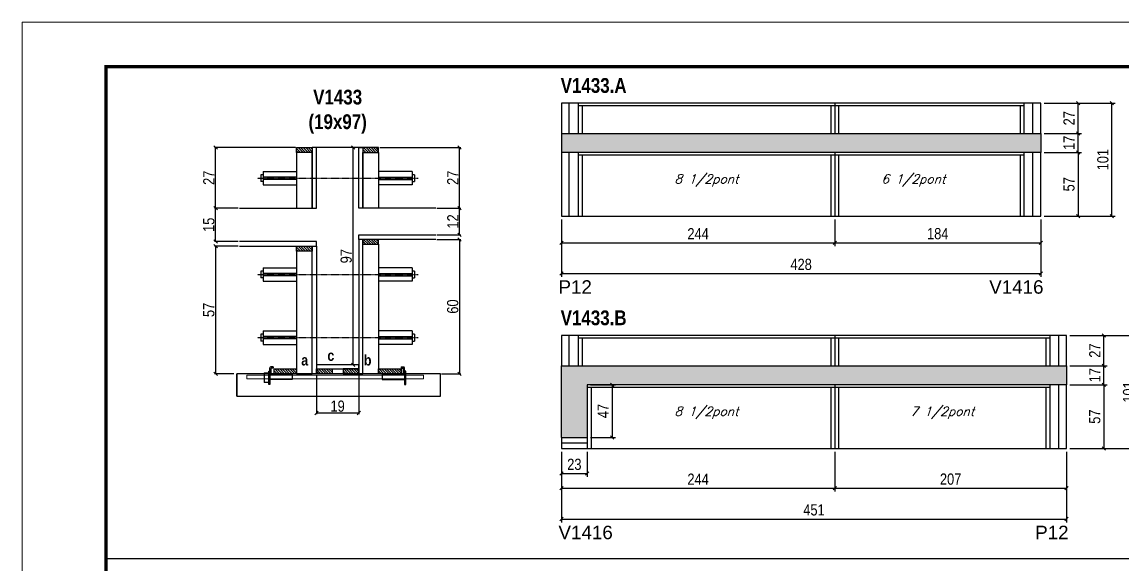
# Model space of a CAD drawing. Extents: x 3309 to 9563, y -2522 to 14608.
# Drawn here: x 6493 to 7476, y 7231 to 7716 of the extents above; entities that cross this region are included whole.
import ezdxf

# ---------------------------------------------------------------- set-up
doc = ezdxf.new("R2010")
doc.units = 0
doc.linetypes.add('DASHED', pattern=[0.75, 0.5, -0.25])
doc.linetypes.add('HIDDEN', pattern=[0.375, 0.25, -0.125])
for name, color, linetype in [('5', 5, 'Continuous'), ('barrote', 251, 'Continuous'), ('COTA', 241, 'Continuous'), ('detalhes', 4, 'Continuous'), ('NOMENCLATURA', 7, 'Continuous'), ('Painéis', 200, 'Continuous'), ('presilha', 1, 'Continuous'), ('SARR_2.2x10', 60, 'Continuous'), ('SARR_2.2x7', 40, 'Continuous'), ('SARR_3.5x7', 81, 'Continuous'), ('TENSOR', 3, 'Continuous'), ('texto', 7, 'Continuous')]:
    doc.layers.add(name, color=color, linetype=linetype)
for name, color, linetype, lineweight in [('CONCRETO', 251, 'Continuous', 25), ('Folhas', 255, 'Continuous', 9), ('SARRAFO DE PRESSAO', 251, 'DASHED', 9), ('SCO-___-LAJ', 2, 'Continuous', 0)]:
    doc.layers.add(name, color=color, linetype=linetype, lineweight=lineweight)
doc.styles.add('COTA TECNICA', font='techl___.ttf', dxfattribs={"height": 10})
doc.styles.add('COTA TECNICA 2X', font='techl___.ttf', dxfattribs={"height": 10})
doc.styles.add('Romans', font='romans.shx')
doc.styles.get("Standard").update_dxf_attribs({"font": 'arial.ttf'})
doc.styles.add('TECNICA', font='techb___.ttf', dxfattribs={"height": 10})
doc.dimstyles.new('PAINEL', dxfattribs={"dimtxt": 10, "dimasz": 3, "dimexe": 3, "dimexo": 3, "dimgap": 3, "dimtad": 1, "dimdec": 1, "dimzin": 12, "dimdsep": 46, "dimtxsty": 'COTA TECNICA', "dimblk1": 'OBLIQUE', "dimblk2": 'OBLIQUE', "dimsah": 1, "dimcen": 0.9, "dimclrd": 4, "dimclre": 4, "dimclrt": 240, "dimadec": 1, "dimazin": 3, "dimtfac": 1, "dimtdec": 1, "dimtmove": 0, "dimatfit": 3, "dimfxl": 1, "dimtolj": 1, "dimtzin": 12, "dimarcsym": 0})
doc.dimstyles.new('SECAO', dxfattribs={"dimscale": 0.333333, "dimtxt": 5, "dimasz": 9, "dimexe": 3, "dimexo": 3, "dimgap": 3, "dimtad": 1, "dimdec": 1, "dimlfac": 0.5, "dimzin": 12, "dimdsep": 46, "dimtxsty": 'COTA TECNICA 2X', "dimblk1": 'OBLIQUE', "dimblk2": 'OBLIQUE', "dimsah": 1, "dimcen": 0.9, "dimclrd": 4, "dimclre": 4, "dimclrt": 240, "dimadec": 1, "dimazin": 3, "dimtfac": 1, "dimtdec": 1, "dimtmove": 0, "dimatfit": 3, "dimfxl": 1, "dimtolj": 1, "dimtzin": 12, "dimarcsym": 0})
pattern_1 = [(135, (39991.244, -116109.9094), (-1.122532015, -1.122532015), [])]
pattern_2 = [(135, (39905.644, -115912.3094), (-1.122532015, -1.122532015), [])]

# ---------------------------------------------------------------- blocks, each defined once
blk = doc.blocks.new('9999999999')
at = {"layer": 'Folhas'}
blk.add_lwpolyline([(98138.98, 34190.21), (99623.98, 34190.21), (99623.98, 35240.21), (98138.98, 35240.21)], close=True, dxfattribs=at)
at = {"layer": 'Folhas', "color": 30, "const_width": 3}
blk.add_lwpolyline([(98213.98, 34230.21), (99583.98, 34230.21), (99583.98, 35200.21), (98213.98, 35200.21)], close=True, dxfattribs=at)
blk = doc.blocks.new('_Oblique')
at = {"color": 0, "linetype": 'ByBlock', "lineweight": -2}
blk.add_line((-0.5, -0.5), (0.5, 0.5), dxfattribs=at)
blk = doc.blocks.new('*D2389')
at = {"layer": 'COTA', "color": 4, "lineweight": -2, "transparency": 16777216}
for p, q in [((6755.71, 7401.26), (6755.71, 7366.17)), ((6793.71, 7401.26), (6793.71, 7366.17)), ((6793.71, 7367.17), (6755.71, 7367.17))]:
    blk.add_line(p, q, dxfattribs=at)
at = {"layer": 'Defpoints', "color": 0, "transparency": 16777216}
for p in [(6755.71, 7402.26), (6793.71, 7402.26), (6755.71, 7367.17)]:
    blk.add_point(p, dxfattribs=at)
at = {"layer": 'COTA', "color": 4, "lineweight": -2, "transparency": 16777216, "xscale": 3, "yscale": 3, "zscale": 3, "rotation": 180}
blk.add_blockref('_Oblique', (6755.71, 7367.17), dxfattribs=at)
at = {"layer": 'COTA', "color": 4, "lineweight": -2, "transparency": 16777216, "xscale": 3, "yscale": 3, "zscale": 3}
blk.add_blockref('_Oblique', (6793.71, 7367.17), dxfattribs=at)
at = {"layer": 'COTA', "color": 240, "transparency": 16777216, "insert": (6774.71, 7373.26), "char_height": 10, "attachment_point": 5, "style": 'COTA TECNICA 2X'}
blk.add_mtext('\\A1;19', dxfattribs=at)
blk = doc.blocks.new('PRESILHA METÁLICA 1')
at = {"layer": 'presilha'}
for p, q in [((6, 15.5), (7.5, 15.5)), ((6, -2.5), (6, 15.5)), ((7.5, 10.6), (7.5, 19.9)), ((7.5, 15.5), (7.5, -2.5)), ((12, 21), (8.6, 21)), ((9, 11.6), (9, 18.9)), ((12, 19.5), (9.6, 19.5)), ((12, 21), (12, 19.5)), ((0, 13), (6, 13)), ((0, 13), (0, 0)), ((6, 0), (0, 0)), ((6, 13), (6, 0)), ((37.5, 4.1), (7.5, 4.1)), ((37.5, 11), (9.6, 11)), ((37.5, 11), (37.5, 4.1)), ((7.5, -2.5), (6, -2.5))]:
    blk.add_line(p, q, dxfattribs=at)
for centre, radius, start, end in [((8.6, 19.9), 1.14, 90, 180), ((9.6, 18.9), 0.57, 90, 180), ((9.6, 11.6), 0.57, 180, 270)]:
    blk.add_arc(centre, radius, start, end, dxfattribs=at)
blk = doc.blocks.new('PRESILHA METÁLICA 2')
at = {"layer": 'presilha'}
for p, q in [((-5.2, 23.5), (-5.2, 22)), ((-5.2, 23.5), (-1.9, 23.5)), ((-5.2, 22), (-2.8, 22)), ((-2.2, 14.1), (-2.2, 21.4)), ((0.8, 18), (-0.8, 18)), ((-0.8, 18), (-0.8, 0)), ((-0.8, 14.6), (-0.8, 22.4)), ((0.8, 0), (0.8, 18)), ((-30.8, 13.5), (-30.8, 6.6)), ((-30.8, 13.5), (-2.8, 13.5)), ((-30.8, 6.6), (-0.8, 6.6)), ((-0.8, 0), (0.8, 0))]:
    blk.add_line(p, q, dxfattribs=at)
for centre, radius, start, end in [((-2.8, 21.4), 0.57, 0, 90), ((-1.9, 22.4), 1.14, 0, 90), ((-2.8, 14.1), 0.57, 270, 0)]:
    blk.add_arc(centre, radius, start, end, dxfattribs=at)
blk = doc.blocks.new('*D2390')
at = {"layer": 'COTA', "color": 4, "lineweight": -2, "transparency": 16777216}
for p, q in [((6863.4, 7522.26), (6884.62, 7522.26)), ((6883.62, 7522.26), (6883.62, 7402.26)), ((6867.52, 7402.26), (6884.62, 7402.26))]:
    blk.add_line(p, q, dxfattribs=at)
at = {"layer": 'Defpoints', "color": 0, "transparency": 16777216}
for p in [(6862.4, 7522.26), (6866.52, 7402.26), (6883.62, 7402.26)]:
    blk.add_point(p, dxfattribs=at)
at = {"layer": 'COTA', "color": 4, "lineweight": -2, "transparency": 16777216, "xscale": 3, "yscale": 3, "zscale": 3}
for p, rotation in [((6883.62, 7522.26), 90), ((6883.62, 7402.26), 270)]:
    blk.add_blockref('_Oblique', p, dxfattribs=dict(at, rotation=rotation))
at = {"layer": 'COTA', "color": 240, "transparency": 16777216, "insert": (6877.52, 7462.26), "char_height": 10, "attachment_point": 5, "rotation": 90, "style": 'COTA TECNICA 2X'}
blk.add_mtext('\\A1;60', dxfattribs=at)
blk = doc.blocks.new('*D2391')
at = {"layer": 'COTA', "color": 4, "lineweight": -2, "transparency": 16777216}
for p, q in [((6792.71, 7604.26), (6787.47, 7604.26)), ((6788.47, 7410.26), (6788.47, 7604.26)), ((6792.71, 7410.26), (6787.47, 7410.26))]:
    blk.add_line(p, q, dxfattribs=at)
at = {"layer": 'Defpoints', "color": 0, "transparency": 16777216}
for p in [(6788.47, 7604.26), (6793.71, 7604.26), (6793.71, 7410.26)]:
    blk.add_point(p, dxfattribs=at)
at = {"layer": 'COTA', "color": 4, "lineweight": -2, "transparency": 16777216, "xscale": 3, "yscale": 3, "zscale": 3}
for p, rotation in [((6788.47, 7604.26), 90), ((6788.47, 7410.26), 270)]:
    blk.add_blockref('_Oblique', p, dxfattribs=dict(at, rotation=rotation))
at = {"layer": 'COTA', "color": 240, "transparency": 16777216, "insert": (6782.37, 7507.26), "char_height": 10, "attachment_point": 5, "rotation": 90, "style": 'COTA TECNICA 2X'}
blk.add_mtext('\\A1;97', dxfattribs=at)
blk = doc.blocks.new('*D2392')
at = {"layer": 'COTA', "color": 4, "lineweight": -2, "transparency": 16777216}
for p, q in [((6863.4, 7550.26), (6884.62, 7550.26)), ((6883.62, 7526.26), (6883.62, 7550.26)), ((6863.4, 7526.26), (6884.62, 7526.26))]:
    blk.add_line(p, q, dxfattribs=at)
at = {"layer": 'Defpoints', "color": 0, "transparency": 16777216}
for p in [(6862.4, 7550.26), (6883.62, 7550.26), (6862.4, 7526.26)]:
    blk.add_point(p, dxfattribs=at)
at = {"layer": 'COTA', "color": 4, "lineweight": -2, "transparency": 16777216, "xscale": 3, "yscale": 3, "zscale": 3}
for p, rotation in [((6883.62, 7550.26), 90), ((6883.62, 7526.26), 270)]:
    blk.add_blockref('_Oblique', p, dxfattribs=dict(at, rotation=rotation))
at = {"layer": 'COTA', "color": 240, "transparency": 16777216, "insert": (6877.56, 7538.26), "char_height": 10, "attachment_point": 5, "rotation": 90, "style": 'COTA TECNICA 2X'}
blk.add_mtext('\\A1;12', dxfattribs=at)
blk = doc.blocks.new('*D2393')
at = {"layer": 'COTA', "color": 4, "lineweight": -2, "transparency": 16777216}
for p, q in [((6812.31, 7604.26), (6884.62, 7604.26)), ((6883.62, 7550.26), (6883.62, 7604.26)), ((6863.4, 7550.26), (6884.62, 7550.26))]:
    blk.add_line(p, q, dxfattribs=at)
at = {"layer": 'Defpoints', "color": 0, "transparency": 16777216}
for p in [(6811.31, 7604.26), (6883.62, 7604.26), (6862.4, 7550.26)]:
    blk.add_point(p, dxfattribs=at)
at = {"layer": 'COTA', "color": 4, "lineweight": -2, "transparency": 16777216, "xscale": 3, "yscale": 3, "zscale": 3}
for p, rotation in [((6883.62, 7604.26), 90), ((6883.62, 7550.26), 270)]:
    blk.add_blockref('_Oblique', p, dxfattribs=dict(at, rotation=rotation))
at = {"layer": 'COTA', "color": 240, "transparency": 16777216, "insert": (6877.55, 7577.26), "char_height": 10, "attachment_point": 5, "rotation": 90, "style": 'COTA TECNICA 2X'}
blk.add_mtext('\\A1;27', dxfattribs=at)
blk = doc.blocks.new('*D2394')
at = {"layer": 'COTA', "color": 4, "lineweight": -2, "transparency": 16777216}
for p, q in [((6686.01, 7516.26), (6664.79, 7516.26)), ((6665.79, 7516.26), (6665.79, 7402.26)), ((6681.89, 7402.26), (6664.79, 7402.26))]:
    blk.add_line(p, q, dxfattribs=at)
at = {"layer": 'Defpoints', "color": 0, "transparency": 16777216}
for p in [(6687.01, 7516.26), (6665.79, 7402.26), (6682.89, 7402.26)]:
    blk.add_point(p, dxfattribs=at)
at = {"layer": 'COTA', "color": 4, "lineweight": -2, "transparency": 16777216, "xscale": 3, "yscale": 3, "zscale": 3}
for p, rotation in [((6665.79, 7516.26), 90), ((6665.79, 7402.26), 270)]:
    blk.add_blockref('_Oblique', p, dxfattribs=dict(at, rotation=rotation))
at = {"layer": 'COTA', "color": 240, "transparency": 16777216, "insert": (6659.68, 7459.26), "char_height": 10, "attachment_point": 5, "rotation": 90, "style": 'COTA TECNICA 2X'}
blk.add_mtext('\\A1;57', dxfattribs=at)
blk = doc.blocks.new('*D2395')
at = {"layer": 'COTA', "color": 4, "lineweight": -2, "transparency": 16777216}
for p, q in [((6686.01, 7550.26), (6664.79, 7550.26)), ((6665.79, 7520.26), (6665.79, 7550.26)), ((6686.01, 7520.26), (6664.79, 7520.26))]:
    blk.add_line(p, q, dxfattribs=at)
at = {"layer": 'Defpoints', "color": 0, "transparency": 16777216}
for p in [(6665.79, 7550.26), (6687.01, 7550.26), (6687.01, 7520.26)]:
    blk.add_point(p, dxfattribs=at)
at = {"layer": 'COTA', "color": 4, "lineweight": -2, "transparency": 16777216, "xscale": 3, "yscale": 3, "zscale": 3}
for p, rotation in [((6665.79, 7550.26), 90), ((6665.79, 7520.26), 270)]:
    blk.add_blockref('_Oblique', p, dxfattribs=dict(at, rotation=rotation))
at = {"layer": 'COTA', "color": 240, "transparency": 16777216, "insert": (6659.68, 7535.26), "char_height": 10, "attachment_point": 5, "rotation": 90, "style": 'COTA TECNICA 2X'}
blk.add_mtext('\\A1;15', dxfattribs=at)
blk = doc.blocks.new('*D2396')
at = {"layer": 'COTA', "color": 4, "lineweight": -2, "transparency": 16777216}
for p, q in [((6737.11, 7604.26), (6664.79, 7604.26)), ((6665.79, 7550.26), (6665.79, 7604.26)), ((6686.01, 7550.26), (6664.79, 7550.26))]:
    blk.add_line(p, q, dxfattribs=at)
at = {"layer": 'Defpoints', "color": 0, "transparency": 16777216}
for p in [(6665.79, 7604.26), (6738.11, 7604.26), (6687.01, 7550.26)]:
    blk.add_point(p, dxfattribs=at)
at = {"layer": 'COTA', "color": 4, "lineweight": -2, "transparency": 16777216, "xscale": 3, "yscale": 3, "zscale": 3}
for p, rotation in [((6665.79, 7604.26), 90), ((6665.79, 7550.26), 270)]:
    blk.add_blockref('_Oblique', p, dxfattribs=dict(at, rotation=rotation))
at = {"layer": 'COTA', "color": 240, "transparency": 16777216, "insert": (6659.71, 7577.26), "char_height": 10, "attachment_point": 5, "rotation": 90, "style": 'COTA TECNICA 2X'}
blk.add_mtext('\\A1;27', dxfattribs=at)
blk = doc.blocks.new('*D2397')
at = {"layer": 'COTA', "color": 4, "lineweight": -2, "transparency": 16777216}
for p, q in [((6974.6, 7539.96), (6974.6, 7488.76)), ((7402.6, 7539.96), (7402.6, 7488.76)), ((6974.6, 7491.76), (7402.6, 7491.76))]:
    blk.add_line(p, q, dxfattribs=at)
at = {"layer": 'Defpoints', "color": 0, "transparency": 16777216}
for p in [(6974.6, 7542.96), (7402.6, 7542.96), (7402.6, 7491.76)]:
    blk.add_point(p, dxfattribs=at)
at = {"layer": 'COTA', "color": 4, "lineweight": -2, "transparency": 16777216, "xscale": 3, "yscale": 3, "zscale": 3, "rotation": 180}
blk.add_blockref('_Oblique', (6974.6, 7491.76), dxfattribs=at)
at = {"layer": 'COTA', "color": 4, "lineweight": -2, "transparency": 16777216, "xscale": 3, "yscale": 3, "zscale": 3}
blk.add_blockref('_Oblique', (7402.6, 7491.76), dxfattribs=at)
at = {"layer": 'COTA', "color": 240, "transparency": 16777216, "insert": (7188.6, 7499.86), "char_height": 10, "attachment_point": 5, "style": 'COTA TECNICA'}
blk.add_mtext('\\A1;428', dxfattribs=at)
blk = doc.blocks.new('*D2398')
at = {"layer": 'COTA', "color": 4, "lineweight": -2, "transparency": 16777216}
for p, q in [((6974.6, 7539.96), (6974.6, 7516.24)), ((7218.6, 7539.96), (7218.6, 7516.24)), ((6974.6, 7519.24), (7218.6, 7519.24))]:
    blk.add_line(p, q, dxfattribs=at)
at = {"layer": 'Defpoints', "color": 0, "transparency": 16777216}
for p in [(6974.6, 7542.96), (7218.6, 7542.96), (7218.6, 7519.24)]:
    blk.add_point(p, dxfattribs=at)
at = {"layer": 'COTA', "color": 4, "lineweight": -2, "transparency": 16777216, "xscale": 3, "yscale": 3, "zscale": 3, "rotation": 180}
blk.add_blockref('_Oblique', (6974.6, 7519.24), dxfattribs=at)
at = {"layer": 'COTA', "color": 4, "lineweight": -2, "transparency": 16777216, "xscale": 3, "yscale": 3, "zscale": 3}
blk.add_blockref('_Oblique', (7218.6, 7519.24), dxfattribs=at)
at = {"layer": 'COTA', "color": 240, "transparency": 16777216, "insert": (7096.6, 7527.31), "char_height": 10, "attachment_point": 5, "style": 'COTA TECNICA'}
blk.add_mtext('\\A1;244', dxfattribs=at)
blk = doc.blocks.new('*D2399')
at = {"layer": 'COTA', "color": 4, "lineweight": -2, "transparency": 16777216}
for p, q in [((7218.6, 7539.96), (7218.6, 7516.24)), ((7402.6, 7539.96), (7402.6, 7516.24)), ((7218.6, 7519.24), (7402.6, 7519.24))]:
    blk.add_line(p, q, dxfattribs=at)
at = {"layer": 'Defpoints', "color": 0, "transparency": 16777216}
for p in [(7218.6, 7542.96), (7402.6, 7542.96), (7402.6, 7519.24)]:
    blk.add_point(p, dxfattribs=at)
at = {"layer": 'COTA', "color": 4, "lineweight": -2, "transparency": 16777216, "xscale": 3, "yscale": 3, "zscale": 3, "rotation": 180}
blk.add_blockref('_Oblique', (7218.6, 7519.24), dxfattribs=at)
at = {"layer": 'COTA', "color": 4, "lineweight": -2, "transparency": 16777216, "xscale": 3, "yscale": 3, "zscale": 3}
blk.add_blockref('_Oblique', (7402.6, 7519.24), dxfattribs=at)
at = {"layer": 'COTA', "color": 240, "transparency": 16777216, "insert": (7310.6, 7527.33), "char_height": 10, "attachment_point": 5, "style": 'COTA TECNICA'}
blk.add_mtext('\\A1;184', dxfattribs=at)
blk = doc.blocks.new('*D2400')
at = {"layer": 'COTA', "color": 4, "lineweight": -2, "transparency": 16777216}
for p, q in [((7405.6, 7616.96), (7438.94, 7616.96)), ((7435.94, 7599.96), (7435.94, 7616.96)), ((7405.6, 7599.96), (7438.94, 7599.96))]:
    blk.add_line(p, q, dxfattribs=at)
at = {"layer": 'Defpoints', "color": 0, "transparency": 16777216}
for p in [(7402.6, 7616.96), (7435.94, 7616.96), (7402.6, 7599.96)]:
    blk.add_point(p, dxfattribs=at)
at = {"layer": 'COTA', "color": 4, "lineweight": -2, "transparency": 16777216, "xscale": 3, "yscale": 3, "zscale": 3}
for p, rotation in [((7435.94, 7616.96), 90), ((7435.94, 7599.96), 270)]:
    blk.add_blockref('_Oblique', p, dxfattribs=dict(at, rotation=rotation))
at = {"layer": 'COTA', "color": 240, "transparency": 16777216, "insert": (7427.86, 7608.46), "char_height": 10, "attachment_point": 5, "rotation": 90, "style": 'COTA TECNICA'}
blk.add_mtext('\\A1;17', dxfattribs=at)
blk = doc.blocks.new('*D2401')
at = {"layer": 'COTA', "color": 4, "lineweight": -2, "transparency": 16777216}
for p, q in [((7405.6, 7599.96), (7438.94, 7599.96)), ((7435.94, 7599.96), (7435.94, 7542.96)), ((7405.6, 7542.96), (7438.94, 7542.96))]:
    blk.add_line(p, q, dxfattribs=at)
at = {"layer": 'Defpoints', "color": 0, "transparency": 16777216}
for p in [(7402.6, 7599.96), (7402.6, 7542.96), (7435.94, 7542.96)]:
    blk.add_point(p, dxfattribs=at)
at = {"layer": 'COTA', "color": 4, "lineweight": -2, "transparency": 16777216, "xscale": 3, "yscale": 3, "zscale": 3}
for p, rotation in [((7435.94, 7599.96), 90), ((7435.94, 7542.96), 270)]:
    blk.add_blockref('_Oblique', p, dxfattribs=dict(at, rotation=rotation))
at = {"layer": 'COTA', "color": 240, "transparency": 16777216, "insert": (7427.83, 7571.46), "char_height": 10, "attachment_point": 5, "rotation": 90, "style": 'COTA TECNICA'}
blk.add_mtext('\\A1;57', dxfattribs=at)
blk = doc.blocks.new('*D2402')
at = {"layer": 'COTA', "color": 4, "lineweight": -2, "transparency": 16777216}
for p, q in [((7405.6, 7643.96), (7469.17, 7643.96)), ((7466.17, 7542.96), (7466.17, 7643.96)), ((7405.6, 7542.96), (7469.17, 7542.96))]:
    blk.add_line(p, q, dxfattribs=at)
at = {"layer": 'Defpoints', "color": 0, "transparency": 16777216}
for p in [(7402.6, 7643.96), (7466.17, 7643.96), (7402.6, 7542.96)]:
    blk.add_point(p, dxfattribs=at)
at = {"layer": 'COTA', "color": 4, "lineweight": -2, "transparency": 16777216, "xscale": 3, "yscale": 3, "zscale": 3}
for p, rotation in [((7466.17, 7643.96), 90), ((7466.17, 7542.96), 270)]:
    blk.add_blockref('_Oblique', p, dxfattribs=dict(at, rotation=rotation))
at = {"layer": 'COTA', "color": 240, "transparency": 16777216, "insert": (7458.07, 7593.46), "char_height": 10, "attachment_point": 5, "rotation": 90, "style": 'COTA TECNICA'}
blk.add_mtext('\\A1;101', dxfattribs=at)
blk = doc.blocks.new('*D2403')
at = {"layer": 'COTA', "color": 4, "lineweight": -2, "transparency": 16777216}
for p, q in [((7405.6, 7643.96), (7438.94, 7643.96)), ((7435.94, 7616.96), (7435.94, 7643.96)), ((7405.6, 7616.96), (7438.94, 7616.96))]:
    blk.add_line(p, q, dxfattribs=at)
at = {"layer": 'Defpoints', "color": 0, "transparency": 16777216}
for p in [(7402.6, 7643.96), (7435.94, 7643.96), (7402.6, 7616.96)]:
    blk.add_point(p, dxfattribs=at)
at = {"layer": 'COTA', "color": 4, "lineweight": -2, "transparency": 16777216, "xscale": 3, "yscale": 3, "zscale": 3}
for p, rotation in [((7435.94, 7643.96), 90), ((7435.94, 7616.96), 270)]:
    blk.add_blockref('_Oblique', p, dxfattribs=dict(at, rotation=rotation))
at = {"layer": 'COTA', "color": 240, "transparency": 16777216, "insert": (7427.86, 7630.46), "char_height": 10, "attachment_point": 5, "rotation": 90, "style": 'COTA TECNICA'}
blk.add_mtext('\\A1;27', dxfattribs=at)
blk = doc.blocks.new('*D2404')
at = {"layer": 'COTA', "color": 4, "lineweight": -2, "transparency": 16777216}
for p, q in [((6974.6, 7332.42), (6974.6, 7269.49)), ((7425.6, 7332.42), (7425.6, 7269.49)), ((6974.6, 7272.49), (7425.6, 7272.49))]:
    blk.add_line(p, q, dxfattribs=at)
at = {"layer": 'Defpoints', "color": 0, "transparency": 16777216}
for p in [(6974.6, 7335.42), (7425.6, 7335.42), (7425.6, 7272.49)]:
    blk.add_point(p, dxfattribs=at)
at = {"layer": 'COTA', "color": 4, "lineweight": -2, "transparency": 16777216, "xscale": 3, "yscale": 3, "zscale": 3, "rotation": 180}
blk.add_blockref('_Oblique', (6974.6, 7272.49), dxfattribs=at)
at = {"layer": 'COTA', "color": 4, "lineweight": -2, "transparency": 16777216, "xscale": 3, "yscale": 3, "zscale": 3}
blk.add_blockref('_Oblique', (7425.6, 7272.49), dxfattribs=at)
at = {"layer": 'COTA', "color": 240, "transparency": 16777216, "insert": (7200.1, 7280.6), "char_height": 10, "attachment_point": 5, "style": 'COTA TECNICA'}
blk.add_mtext('\\A1;451', dxfattribs=at)
blk = doc.blocks.new('*D2405')
at = {"layer": 'COTA', "color": 4, "lineweight": -2, "transparency": 16777216}
for p, q in [((6974.6, 7332.42), (6974.6, 7296.97)), ((7218.6, 7332.42), (7218.6, 7296.97)), ((6974.6, 7299.97), (7218.6, 7299.97))]:
    blk.add_line(p, q, dxfattribs=at)
at = {"layer": 'Defpoints', "color": 0, "transparency": 16777216}
for p in [(6974.6, 7335.42), (7218.6, 7335.42), (7218.6, 7299.97)]:
    blk.add_point(p, dxfattribs=at)
at = {"layer": 'COTA', "color": 4, "lineweight": -2, "transparency": 16777216, "xscale": 3, "yscale": 3, "zscale": 3, "rotation": 180}
blk.add_blockref('_Oblique', (6974.6, 7299.97), dxfattribs=at)
at = {"layer": 'COTA', "color": 4, "lineweight": -2, "transparency": 16777216, "xscale": 3, "yscale": 3, "zscale": 3}
blk.add_blockref('_Oblique', (7218.6, 7299.97), dxfattribs=at)
at = {"layer": 'COTA', "color": 240, "transparency": 16777216, "insert": (7096.6, 7308.04), "char_height": 10, "attachment_point": 5, "style": 'COTA TECNICA'}
blk.add_mtext('\\A1;244', dxfattribs=at)
blk = doc.blocks.new('*D2406')
at = {"layer": 'COTA', "color": 4, "lineweight": -2, "transparency": 16777216}
for p, q in [((7218.6, 7332.42), (7218.6, 7296.97)), ((7425.6, 7332.42), (7425.6, 7296.97)), ((7218.6, 7299.97), (7425.6, 7299.97))]:
    blk.add_line(p, q, dxfattribs=at)
at = {"layer": 'Defpoints', "color": 0, "transparency": 16777216}
for p in [(7218.6, 7335.42), (7425.6, 7335.42), (7425.6, 7299.97)]:
    blk.add_point(p, dxfattribs=at)
at = {"layer": 'COTA', "color": 4, "lineweight": -2, "transparency": 16777216, "xscale": 3, "yscale": 3, "zscale": 3, "rotation": 180}
blk.add_blockref('_Oblique', (7218.6, 7299.97), dxfattribs=at)
at = {"layer": 'COTA', "color": 4, "lineweight": -2, "transparency": 16777216, "xscale": 3, "yscale": 3, "zscale": 3}
blk.add_blockref('_Oblique', (7425.6, 7299.97), dxfattribs=at)
at = {"layer": 'COTA', "color": 240, "transparency": 16777216, "insert": (7322.1, 7308.07), "char_height": 10, "attachment_point": 5, "style": 'COTA TECNICA'}
blk.add_mtext('\\A1;207', dxfattribs=at)
blk = doc.blocks.new('*D2407')
at = {"layer": 'COTA', "color": 4, "lineweight": -2, "transparency": 16777216}
for p, q in [((7000.6, 7392.42), (7022.89, 7392.42)), ((7019.89, 7392.42), (7019.89, 7345.42)), ((7000.6, 7345.42), (7022.89, 7345.42))]:
    blk.add_line(p, q, dxfattribs=at)
at = {"layer": 'Defpoints', "color": 0, "transparency": 16777216}
for p in [(6997.6, 7392.42), (6997.6, 7345.42), (7019.89, 7345.42)]:
    blk.add_point(p, dxfattribs=at)
at = {"layer": 'COTA', "color": 4, "lineweight": -2, "transparency": 16777216, "xscale": 3, "yscale": 3, "zscale": 3}
for p, rotation in [((7019.89, 7392.42), 90), ((7019.89, 7345.42), 270)]:
    blk.add_blockref('_Oblique', p, dxfattribs=dict(at, rotation=rotation))
at = {"layer": 'COTA', "color": 240, "transparency": 16777216, "insert": (7011.82, 7368.92), "char_height": 10, "attachment_point": 5, "rotation": 90, "style": 'COTA TECNICA'}
blk.add_mtext('\\A1;47', dxfattribs=at)
blk = doc.blocks.new('*D2408')
at = {"layer": 'COTA', "color": 4, "lineweight": -2, "transparency": 16777216}
for p, q in [((7428.6, 7409.42), (7461.94, 7409.42)), ((7458.94, 7392.42), (7458.94, 7409.42)), ((7428.6, 7392.42), (7461.94, 7392.42))]:
    blk.add_line(p, q, dxfattribs=at)
at = {"layer": 'Defpoints', "color": 0, "transparency": 16777216}
for p in [(7425.6, 7409.42), (7458.94, 7409.42), (7425.6, 7392.42)]:
    blk.add_point(p, dxfattribs=at)
at = {"layer": 'COTA', "color": 4, "lineweight": -2, "transparency": 16777216, "xscale": 3, "yscale": 3, "zscale": 3}
for p, rotation in [((7458.94, 7409.42), 90), ((7458.94, 7392.42), 270)]:
    blk.add_blockref('_Oblique', p, dxfattribs=dict(at, rotation=rotation))
at = {"layer": 'COTA', "color": 240, "transparency": 16777216, "insert": (7450.86, 7400.92), "char_height": 10, "attachment_point": 5, "rotation": 90, "style": 'COTA TECNICA'}
blk.add_mtext('\\A1;17', dxfattribs=at)
blk = doc.blocks.new('*D2409')
at = {"layer": 'COTA', "color": 4, "lineweight": -2, "transparency": 16777216}
for p, q in [((7428.6, 7392.42), (7461.94, 7392.42)), ((7458.94, 7392.42), (7458.94, 7335.42)), ((7428.6, 7335.42), (7461.94, 7335.42))]:
    blk.add_line(p, q, dxfattribs=at)
at = {"layer": 'Defpoints', "color": 0, "transparency": 16777216}
for p in [(7425.6, 7392.42), (7425.6, 7335.42), (7458.94, 7335.42)]:
    blk.add_point(p, dxfattribs=at)
at = {"layer": 'COTA', "color": 4, "lineweight": -2, "transparency": 16777216, "xscale": 3, "yscale": 3, "zscale": 3}
for p, rotation in [((7458.94, 7392.42), 90), ((7458.94, 7335.42), 270)]:
    blk.add_blockref('_Oblique', p, dxfattribs=dict(at, rotation=rotation))
at = {"layer": 'COTA', "color": 240, "transparency": 16777216, "insert": (7450.83, 7363.92), "char_height": 10, "attachment_point": 5, "rotation": 90, "style": 'COTA TECNICA'}
blk.add_mtext('\\A1;57', dxfattribs=at)
blk = doc.blocks.new('*D2410')
at = {"layer": 'COTA', "color": 4, "lineweight": -2, "transparency": 16777216}
for p, q in [((7428.6, 7436.42), (7492.17, 7436.42)), ((7489.17, 7335.42), (7489.17, 7436.42)), ((7428.6, 7335.42), (7492.17, 7335.42))]:
    blk.add_line(p, q, dxfattribs=at)
at = {"layer": 'Defpoints', "color": 0, "transparency": 16777216}
for p in [(7425.6, 7436.42), (7489.17, 7436.42), (7425.6, 7335.42)]:
    blk.add_point(p, dxfattribs=at)
at = {"layer": 'COTA', "color": 4, "lineweight": -2, "transparency": 16777216, "xscale": 3, "yscale": 3, "zscale": 3}
for p, rotation in [((7489.17, 7436.42), 90), ((7489.17, 7335.42), 270)]:
    blk.add_blockref('_Oblique', p, dxfattribs=dict(at, rotation=rotation))
at = {"layer": 'COTA', "color": 240, "transparency": 16777216, "insert": (7481.07, 7385.92), "char_height": 10, "attachment_point": 5, "rotation": 90, "style": 'COTA TECNICA'}
blk.add_mtext('\\A1;101', dxfattribs=at)
blk = doc.blocks.new('*D2411')
at = {"layer": 'COTA', "color": 4, "lineweight": -2, "transparency": 16777216}
for p, q in [((7428.6, 7436.42), (7461.94, 7436.42)), ((7458.94, 7409.42), (7458.94, 7436.42)), ((7428.6, 7409.42), (7461.94, 7409.42))]:
    blk.add_line(p, q, dxfattribs=at)
at = {"layer": 'Defpoints', "color": 0, "transparency": 16777216}
for p in [(7425.6, 7436.42), (7458.94, 7436.42), (7425.6, 7409.42)]:
    blk.add_point(p, dxfattribs=at)
at = {"layer": 'COTA', "color": 4, "lineweight": -2, "transparency": 16777216, "xscale": 3, "yscale": 3, "zscale": 3}
for p, rotation in [((7458.94, 7436.42), 90), ((7458.94, 7409.42), 270)]:
    blk.add_blockref('_Oblique', p, dxfattribs=dict(at, rotation=rotation))
at = {"layer": 'COTA', "color": 240, "transparency": 16777216, "insert": (7450.86, 7422.92), "char_height": 10, "attachment_point": 5, "rotation": 90, "style": 'COTA TECNICA'}
blk.add_mtext('\\A1;27', dxfattribs=at)
blk = doc.blocks.new('*D2412')
at = {"layer": 'COTA', "color": 4, "lineweight": -2, "transparency": 16777216}
for p, q in [((6974.6, 7332.42), (6974.6, 7310.05)), ((6997.6, 7332.42), (6997.6, 7310.05)), ((6974.6, 7313.05), (6997.6, 7313.05))]:
    blk.add_line(p, q, dxfattribs=at)
at = {"layer": 'Defpoints', "color": 0, "transparency": 16777216}
for p in [(6974.6, 7335.42), (6997.6, 7335.42), (6997.6, 7313.05)]:
    blk.add_point(p, dxfattribs=at)
at = {"layer": 'COTA', "color": 4, "lineweight": -2, "transparency": 16777216, "xscale": 3, "yscale": 3, "zscale": 3, "rotation": 180}
blk.add_blockref('_Oblique', (6974.6, 7313.05), dxfattribs=at)
at = {"layer": 'COTA', "color": 4, "lineweight": -2, "transparency": 16777216, "xscale": 3, "yscale": 3, "zscale": 3}
blk.add_blockref('_Oblique', (6997.6, 7313.05), dxfattribs=at)
at = {"layer": 'COTA', "color": 240, "transparency": 16777216, "insert": (6986.1, 7321.27), "char_height": 10, "attachment_point": 5, "style": 'COTA TECNICA'}
blk.add_mtext('\\A1;23', dxfattribs=at)

msp = doc.modelspace()

# ---------------------------------------------------------------- hatches: boundary and pattern name
at = {"layer": 'COTA'}
h = msp.add_hatch(dxfattribs=at)
h.set_pattern_fill('AR-CONC', color=256, scale=0.03)
h.set_pattern_definition([(50, (-18.7976, -4598.5076), (5.46554, -0.4781726), [0.5715, -6.2865]), (355, (-18.7976, -4598.5076), (-1.0573026, 5.7317054), [0.4572, -5.0292175]), (100.451445, (-18.342, -4598.5474), (4.4082374, 5.2535326), [0.4857003, -5.3427073]), (46.1842, (-18.7976, -4596.9836), (8.1323712, -1.2612698), [0.85725, -9.42975]), (96.63556, (-18.12, -4597.089), (7.122124, 7.4227837), [0.7285507, -8.0140682]), (351.18415, (-18.7976, -4596.9836), (7.122124, 7.4227837), [0.685799, -7.543792]), (21, (-18.0356, -4597.3646), (4.5484317, -3.067956), [0.5715, -6.2865]), (326, (-18.0356, -4597.3646), (1.8540609, 5.525639), [0.4572, -5.0292]), (71.451445, (-17.6565, -4597.62), (6.4024926, 2.457683), [0.4857003, -5.3426981]), (37.5, (-18.7976, -4598.5076), (0.0926581, 2.53665117), [0, -4.96824, 0, -5.1054, 0, -5.04825]), (7.5, (-18.7976, -4598.5076), (2.0045899, 3.00541724), [0, -2.91084, 0, -4.85394, 0, -1.92405]), (327.5, (-20.4968, -4598.5076), (4.06771786, -0.17186232), [0, -1.905, 0, -5.9436, 0, -7.8867]), (317.5, (-21.2588, -4598.5076), (4.4438754, 0.7627947), [0, -2.4765, 0, -3.94716, 0, -5.6007])])
h.paths.add_polyline_path([(6974.6, 7616.96), (6974.6, 7599.96), (7402.6, 7599.96), (7402.6, 7616.96)])
h = msp.add_hatch(dxfattribs=at)
h.set_pattern_fill('AR-CONC', color=256, scale=0.03)
h.set_pattern_definition([(50, (-44.2445, 36.9494), (5.46554, -0.4781726), [0.5715, -6.2865]), (355, (-44.2445, 36.9494), (-1.0573026, 5.7317054), [0.4572, -5.0292175]), (100.451445, (-43.789, 36.9096), (4.4082374, 5.2535326), [0.4857003, -5.3427073]), (46.1842, (-44.2445, 38.4734), (8.1323712, -1.26127), [0.85725, -9.42975]), (96.63556, (-43.567, 38.368), (7.122124, 7.422784), [0.728551, -8.014068]), (351.18415, (-44.2445, 38.4734), (7.122124, 7.422784), [0.685799, -7.543792]), (21, (-43.4825, 38.0924), (4.5484317, -3.067956), [0.5715, -6.2865]), (326, (-43.4825, 38.0924), (1.854061, 5.525639), [0.4572, -5.0292]), (71.451445, (-43.1034, 37.837), (6.4024926, 2.457683), [0.4857003, -5.342698]), (37.5, (-44.2445, 36.9494), (0.0926581, 2.53665117), [0, -4.96824, 0, -5.1054, 0, -5.04825]), (7.5, (-44.2445, 36.9494), (2.0045899, 3.00541724), [0, -2.91084, 0, -4.85394, 0, -1.92405]), (327.5, (-45.9437, 36.9494), (4.06771786, -0.1718623), [0, -1.905, 0, -5.9436, 0, -7.8867]), (317.5, (-46.7057, 36.9494), (4.4438754, 0.7627947), [0, -2.4765, 0, -3.94716, 0, -5.6007])])
h.paths.add_polyline_path([(7425.6, 7392.42), (7425.6, 7409.42), (6974.6, 7409.42), (6974.6, 7345.42), (6997.6, 7345.42), (6997.6, 7392.42)])
at = {"layer": 'SARR_2.2x10'}
h = msp.add_hatch(dxfattribs=at)
h.set_pattern_fill('ANSI31', color=256, scale=0.5, angle=90)
h.set_pattern_definition([(135, (39911.644, -116109.9094), (-1.122532015, -1.122532015), [])])
h.paths.add_polyline_path([(6718.11, 7406.66), (6718.11, 7402.26), (6738.11, 7402.26), (6738.11, 7406.66)])
h = msp.add_hatch(dxfattribs=at)
h.set_pattern_fill('ANSI31', color=256, scale=0.5, angle=90)
h.set_pattern_definition([(135, (40004.844, -116109.9094), (-1.122532015, -1.122532015), [])])
h.paths.add_polyline_path([(6811.31, 7406.66), (6811.31, 7402.26), (6831.31, 7402.26), (6831.31, 7406.66)])
at = {"layer": 'SARR_2.2x7'}
h = msp.add_hatch(dxfattribs=at)
h.set_pattern_fill('ANSI31', color=256, scale=0.5, angle=90)
h.set_pattern_definition(pattern_2)
h.paths.add_polyline_path([(6752.11, 7604.26), (6752.11, 7599.86), (6738.11, 7599.86), (6738.11, 7604.26)])
h = msp.add_hatch(dxfattribs=at)
h.set_pattern_fill('ANSI31', color=256, scale=0.5, angle=90)
h.set_pattern_definition(pattern_2)
h.paths.add_polyline_path([(6797.31, 7604.26), (6797.31, 7599.86), (6811.31, 7599.86), (6811.31, 7604.26)])
h = msp.add_hatch(dxfattribs=at)
h.set_pattern_fill('ANSI31', color=256, scale=0.5, angle=90)
h.set_pattern_definition([(135, (39905.644, -115994.3094), (-1.122532015, -1.122532015), [])])
h.paths.add_polyline_path([(6797.31, 7522.26), (6797.31, 7517.86), (6811.31, 7517.86), (6811.31, 7522.26)])
h = msp.add_hatch(dxfattribs=at)
h.set_pattern_fill('ANSI31', color=256, scale=0.5, angle=90)
h.set_pattern_definition([(135, (39905.644, -116000.3094), (-1.122532015, -1.122532015), [])])
h.paths.add_polyline_path([(6752.11, 7516.26), (6752.11, 7511.86), (6738.11, 7511.86), (6738.11, 7516.26)])
h = msp.add_hatch(dxfattribs=at)
h.set_pattern_fill('ANSI31', color=256, scale=0.5, angle=90)
h.set_pattern_definition(pattern_1)
h.paths.add_polyline_path([(6769.71, 7402.26), (6769.71, 7406.66), (6755.71, 7406.66), (6755.71, 7402.26)])
h = msp.add_hatch(dxfattribs=at)
h.set_pattern_fill('ANSI31', color=256, scale=0.5, angle=90)
h.set_pattern_definition(pattern_1)
h.paths.add_polyline_path([(6779.71, 7406.66), (6779.71, 7402.26), (6793.71, 7402.26), (6793.71, 7406.66)])

# ---------------------------------------------------------------- linework, layer by layer
at = {"ltscale": 3}
for p, q in [((6708.11, 7582.86), (6708.11, 7570.86)), ((6708.11, 7582.86), (6738.11, 7582.86)), ((6841.31, 7582.86), (6811.31, 7582.86)), ((6841.31, 7582.86), (6841.31, 7570.86)), ((6706.11, 7579.86), (6706.11, 7573.86)), ((6708.11, 7579.86), (6706.11, 7579.86)), ((6708.11, 7573.86), (6706.11, 7573.86)), ((6738.11, 7577.86), (6708.11, 7577.86)), ((6738.11, 7575.86), (6708.11, 7575.86)), ((6708.11, 7570.86), (6738.11, 7570.86)), ((6811.31, 7577.86), (6841.31, 7577.86)), ((6811.31, 7575.86), (6841.31, 7575.86)), ((6841.31, 7570.86), (6811.31, 7570.86)), ((6843.31, 7579.86), (6841.31, 7579.86)), ((6841.31, 7573.86), (6843.31, 7573.86)), ((6843.31, 7579.86), (6843.31, 7573.86)), ((6706.11, 7493.81), (6706.11, 7487.81)), ((6708.11, 7493.81), (6706.11, 7493.81)), ((6708.11, 7496.81), (6708.11, 7484.81)), ((6708.11, 7496.81), (6738.11, 7496.81)), ((6738.11, 7491.81), (6708.11, 7491.81)), ((6841.31, 7496.81), (6811.31, 7496.81)), ((6811.31, 7491.81), (6841.31, 7491.81)), ((6841.31, 7496.81), (6841.31, 7484.81)), ((6843.31, 7493.81), (6841.31, 7493.81)), ((6843.31, 7493.81), (6843.31, 7487.81)), ((6708.11, 7487.81), (6706.11, 7487.81)), ((6738.11, 7489.81), (6708.11, 7489.81)), ((6708.11, 7484.81), (6738.11, 7484.81)), ((6811.31, 7489.81), (6841.31, 7489.81)), ((6841.31, 7484.81), (6811.31, 7484.81)), ((6841.31, 7487.81), (6843.31, 7487.81)), ((6706.11, 7437.48), (6706.11, 7431.48)), ((6708.11, 7437.48), (6706.11, 7437.48)), ((6708.11, 7440.48), (6708.11, 7428.48)), ((6708.11, 7440.48), (6738.11, 7440.48)), ((6738.11, 7435.48), (6708.11, 7435.48)), ((6738.11, 7433.48), (6708.11, 7433.48)), ((6841.31, 7440.48), (6811.31, 7440.48)), ((6811.31, 7435.48), (6841.31, 7435.48)), ((6811.31, 7433.48), (6841.31, 7433.48)), ((6841.31, 7440.48), (6841.31, 7428.48)), ((6843.31, 7437.48), (6841.31, 7437.48)), ((6843.31, 7437.48), (6843.31, 7431.48)), ((6708.11, 7431.48), (6706.11, 7431.48)), ((6708.11, 7428.48), (6738.11, 7428.48)), ((6841.31, 7428.48), (6811.31, 7428.48)), ((6841.31, 7431.48), (6843.31, 7431.48))]:
    msp.add_line(p, q, dxfattribs=at)
at = {"layer": 'barrote'}
msp.add_lwpolyline([(6684.65, 7382.26), (6866.57, 7382.26), (6866.57, 7402.26), (6684.65, 7402.26)], close=True, dxfattribs=at)
at = {"layer": 'CONCRETO', "linetype": 'Continuous'}
for p, q in [((6797.31, 7604.26), (6755.71, 7604.26)), ((6687.01, 7550.26), (6755.71, 7550.26)), ((6862.4, 7550.26), (6793.71, 7550.26))]:
    msp.add_line(p, q, dxfattribs=at)
at = {"layer": 'COTA'}
for p, q in [((6974.6, 7616.96), (6974.6, 7599.96)), ((6974.6, 7616.96), (7402.6, 7616.96)), ((7402.6, 7616.96), (7402.6, 7599.96)), ((6974.6, 7345.42), (6974.6, 7409.42)), ((7425.6, 7409.42), (7425.6, 7392.42)), ((6974.6, 7345.42), (6997.6, 7345.42)), ((6567.87, 7237.27), (7937.87, 7237.27))]:
    msp.add_line(p, q, dxfattribs=at)
at = {"layer": 'detalhes', "color": 250}
msp.add_line((6684.65, 7382.26), (6684.65, 7402.26), dxfattribs=at)
at = {"layer": 'Painéis', "linetype": 'ByBlock'}
for p, q in [((7402.6, 7643.96), (6974.6, 7643.96)), ((6974.6, 7643.96), (6974.6, 7616.96)), ((7218.6, 7643.96), (7218.6, 7616.96)), ((7402.6, 7616.96), (7402.6, 7643.96)), ((6974.6, 7616.96), (7402.6, 7616.96)), ((7402.6, 7599.96), (6974.6, 7599.96)), ((6974.6, 7599.96), (6974.6, 7542.96)), ((7218.6, 7599.96), (7218.6, 7542.96)), ((7402.6, 7542.96), (7402.6, 7599.96)), ((6974.6, 7542.96), (7402.6, 7542.96)), ((7425.6, 7436.42), (6974.6, 7436.42)), ((6974.6, 7436.42), (6974.6, 7409.42)), ((7218.6, 7436.42), (7218.6, 7409.42)), ((7425.6, 7409.42), (7425.6, 7436.42)), ((6974.6, 7409.42), (7425.6, 7409.42)), ((7425.6, 7392.42), (6997.6, 7392.42)), ((6997.6, 7392.42), (6997.6, 7345.42)), ((7218.6, 7392.42), (7218.6, 7335.42)), ((7425.6, 7335.42), (7425.6, 7392.42)), ((6974.6, 7345.42), (6974.6, 7335.42)), ((6974.6, 7345.42), (6997.6, 7345.42)), ((6974.6, 7335.42), (7425.6, 7335.42))]:
    msp.add_line(p, q, dxfattribs=at)
at = {"layer": 'Painéis', "linetype": 'Continuous'}
for points in [[(6752.11, 7550.26), (6755.71, 7550.26), (6755.71, 7604.26), (6752.11, 7604.26)], [(6797.31, 7550.26), (6793.71, 7550.26), (6793.71, 7604.26), (6797.31, 7604.26)], [(6797.31, 7402.26), (6797.31, 7522.26), (6793.71, 7522.26), (6793.71, 7402.26)], [(6752.11, 7402.26), (6752.11, 7516.26), (6755.71, 7516.26), (6755.71, 7402.26)], [(6793.71, 7410.26), (6755.71, 7410.26), (6755.71, 7406.66), (6793.71, 7406.66)]]:
    msp.add_lwpolyline(points, close=True, dxfattribs=at)
at = {"layer": 'Painéis', "linetype": 'Continuous', "elevation": 0}
for points in [[(6862.4, 7522.26), (6793.71, 7522.26), (6793.71, 7526.26), (6862.4, 7526.26)], [(6687.01, 7516.26), (6755.71, 7516.26), (6755.71, 7520.26), (6687.01, 7520.26)]]:
    msp.add_lwpolyline(points, dxfattribs=at)
at = {"layer": 'SARR_2.2x10'}
for points in [[(6718.11, 7406.66), (6738.11, 7406.66), (6738.11, 7402.26), (6718.11, 7402.26)], [(6811.31, 7406.66), (6831.31, 7406.66), (6831.31, 7402.26), (6811.31, 7402.26)]]:
    msp.add_lwpolyline(points, close=True, dxfattribs=at)
at = {"layer": 'SARR_2.2x7', "linetype": 'Continuous'}
for p, q in [((6981.6, 7616.96), (6981.6, 7643.96)), ((6989.6, 7641.76), (7218.6, 7641.76)), ((7218.6, 7641.76), (7387.6, 7641.76)), ((7395.6, 7616.96), (7395.6, 7643.96)), ((6981.6, 7542.96), (6981.6, 7599.96)), ((7395.6, 7542.96), (7395.6, 7599.96)), ((6989.6, 7597.76), (7218.6, 7597.76)), ((7218.6, 7597.76), (7387.6, 7597.76)), ((6981.6, 7409.42), (6981.6, 7436.42)), ((6989.6, 7434.22), (7218.6, 7434.22)), ((7218.6, 7434.22), (7410.6, 7434.22)), ((7418.6, 7409.42), (7418.6, 7436.42)), ((6997.6, 7390.22), (7218.6, 7390.22)), ((7218.6, 7390.22), (7410.6, 7390.22)), ((7418.6, 7335.42), (7418.6, 7392.42))]:
    msp.add_line(p, q, dxfattribs=at)
at = {"layer": 'SARR_2.2x7'}
msp.add_line((6974.6, 7340.42), (6997.6, 7340.42), dxfattribs=at)
at = {"layer": 'SARR_2.2x7', "elevation": 0}
for points in [[(6738.11, 7604.26), (6752.11, 7604.26), (6752.11, 7599.86), (6738.11, 7599.86)], [(6811.31, 7604.26), (6797.31, 7604.26), (6797.31, 7599.86), (6811.31, 7599.86)], [(6811.31, 7522.26), (6797.31, 7522.26), (6797.31, 7517.86), (6811.31, 7517.86)], [(6738.11, 7516.26), (6752.11, 7516.26), (6752.11, 7511.86), (6738.11, 7511.86)]]:
    msp.add_lwpolyline(points, close=True, dxfattribs=at)
at = {"layer": 'SARR_2.2x7'}
for points in [[(6755.71, 7406.66), (6769.71, 7406.66), (6769.71, 7402.26), (6755.71, 7402.26)], [(6793.71, 7406.66), (6779.71, 7406.66), (6779.71, 7402.26), (6793.71, 7402.26)]]:
    msp.add_lwpolyline(points, close=True, dxfattribs=at)
at = {"layer": 'SARR_3.5x7'}
for p, q in [((6989.6, 7643.96), (6989.6, 7616.96)), ((6993.1, 7641.76), (6993.1, 7616.96)), ((7215.1, 7641.76), (7215.1, 7616.96)), ((7222.1, 7641.76), (7222.1, 7616.96)), ((7384.1, 7641.76), (7384.1, 7616.96)), ((7387.6, 7643.96), (7387.6, 7616.96)), ((6989.6, 7599.96), (6989.6, 7542.96)), ((7387.6, 7599.96), (7387.6, 7542.96)), ((6993.1, 7597.76), (6993.1, 7542.96)), ((7215.1, 7597.76), (7215.1, 7542.96)), ((7222.1, 7597.76), (7222.1, 7542.96)), ((7384.1, 7597.76), (7384.1, 7542.96)), ((6989.6, 7436.42), (6989.6, 7409.42)), ((6993.1, 7434.22), (6993.1, 7409.42)), ((7215.1, 7434.22), (7215.1, 7409.42)), ((7222.1, 7434.22), (7222.1, 7409.42)), ((7407.1, 7434.22), (7407.1, 7409.42)), ((7410.6, 7436.42), (7410.6, 7409.42)), ((6997.6, 7392.42), (6997.6, 7335.42)), ((7001.1, 7390.22), (7001.1, 7335.42)), ((7215.1, 7390.22), (7215.1, 7335.42)), ((7222.1, 7390.22), (7222.1, 7335.42)), ((7407.1, 7390.22), (7407.1, 7335.42)), ((7410.6, 7392.42), (7410.6, 7335.42))]:
    msp.add_line(p, q, dxfattribs=at)
for points in [[(6752.11, 7599.86), (6738.11, 7599.86), (6738.11, 7550.26), (6752.11, 7550.26)], [(6797.31, 7599.86), (6811.31, 7599.86), (6811.31, 7550.26), (6797.31, 7550.26)], [(6752.11, 7511.86), (6738.11, 7511.86), (6738.11, 7402.26), (6752.11, 7402.26)], [(6797.31, 7517.86), (6811.31, 7517.86), (6811.31, 7402.26), (6797.31, 7402.26)]]:
    msp.add_lwpolyline(points, close=True, dxfattribs=at)
at = {"layer": 'SCO-___-LAJ', "color": 1}
msp.add_lwpolyline([(6693.65, 7400.93), (6851.49, 7400.93), (6851.49, 7397.73), (6693.65, 7397.73)], close=True, dxfattribs=at)
at = {"layer": 'TENSOR', "linetype": 'HIDDEN', "ltscale": 0.5}
for p, q in [((6703.11, 7576.86), (6846.61, 7576.86)), ((6703.11, 7490.81), (6846.61, 7490.81)), ((6703.11, 7434.48), (6846.61, 7434.48))]:
    msp.add_line(p, q, dxfattribs=at)

# ---------------------------------------------------------------- block references
at = {"layer": 'presilha', "xscale": 0.6666666666666666, "yscale": 0.6666666666666666, "zscale": 0.6666666666666666}
for name, p in [('PRESILHA METÁLICA 1', (6709.24, 7394.29)), ('PRESILHA METÁLICA 2', (6834.98, 7392.63))]:
    msp.add_blockref(name, p, dxfattribs=at)
at = {"layer": 'SARRAFO DE PRESSAO', "color": 6, "linetype": 'ByBlock'}
msp.add_blockref('9999999999', (-91646.11, -27523.8), dxfattribs=at)

# ---------------------------------------------------------------- texts
at = {"layer": '5', "linetype": 'Continuous'}
for s, p in [('P12', (6971.93, 7473.75)), ('V1416', (7356.57, 7473.75)), ('V1416', (6971.93, 7254.48)), ('P12', (7397.63, 7254.48))]:
    msp.add_text(s, height=12, rotation=0.00004, dxfattribs=at).set_placement(p)
at = {"layer": 'detalhes', "style": 'TECNICA'}
for s, p in [('a', (6742.23, 7409.62)), ('c', (6765.58, 7413.73)), ('b', (6798.2, 7409.61))]:
    msp.add_text(s, height=9.6, dxfattribs=at).set_placement(p)
at = {"layer": 'NOMENCLATURA', "style": 'TECNICA'}
for s, p in [('V1433.A', (6973.89, 7653.14)), ('V1433.B', (6973.89, 7445.6))]:
    msp.add_text(s, height=13.2, dxfattribs=at).set_placement(p)
at = {"layer": 'NOMENCLATURA', "insert": (6774.74, 7655.96), "char_height": 13.2, "attachment_point": 2, "style": 'TECNICA'}
msp.add_mtext_dynamic_manual_height_columns('V1433\\P(19x97)', width=300.2766, gutter_width=1, heights=[0], dxfattribs=at)
at = {"layer": 'texto', "color": 2, "char_height": 8, "attachment_point": 5, "style": 'Romans'}
for s, insert in [('{\\Q19;\\C256;8 1/2pont}', (7104.1, 7574.96)), ('{\\Q19;\\C256;6 1/2pont}', (7288.85, 7574.96)), ('{\\Q19;\\C256;8 1/2pont}', (7104.1, 7367.42)), ('{\\Q19;\\C256;7 1/2pont}', (7314.6, 7367.42))]:
    msp.add_mtext(s, dxfattribs=dict(at, insert=insert))

# ---------------------------------------------------------------- dimensions: what is measured, and where the dimension line sits
at = {"layer": 'COTA'}
for base, p1, p2, angle, dimstyle, picture, middle in [((7466.17, 7643.96), (7402.6, 7542.96), (7402.6, 7643.96), 90, 'PAINEL', '*D2402', (7458.07, 7593.46)), ((7435.94, 7643.96), (7402.6, 7616.96), (7402.6, 7643.96), 90, 'PAINEL', '*D2403', (7427.86, 7630.46)), ((7435.94, 7616.96), (7402.6, 7599.96), (7402.6, 7616.96), 90, 'PAINEL', '*D2400', (7427.86, 7608.46)), ((6665.79, 7604.26), (6687.01, 7550.26), (6738.11, 7604.26), 90, 'SECAO', '*D2396', (6659.71, 7577.26)), ((6883.62, 7604.26), (6862.4, 7550.26), (6811.31, 7604.26), 90, 'SECAO', '*D2393', (6877.55, 7577.26)), ((7435.94, 7542.96), (7402.6, 7599.96), (7402.6, 7542.96), 90, 'PAINEL', '*D2401', (7427.83, 7571.46)), ((6665.79, 7550.26), (6687.01, 7520.26), (6687.01, 7550.26), 90, 'SECAO', '*D2395', (6659.68, 7535.26)), ((6883.62, 7550.26), (6862.4, 7526.26), (6862.4, 7550.26), 90, 'SECAO', '*D2392', (6877.56, 7538.26)), ((7402.6, 7491.76), (6974.6, 7542.96), (7402.6, 7542.96), 180, 'PAINEL', '*D2397', (7188.6, 7499.86)), ((6883.62, 7402.26, 0), (6862.4, 7522.26), (6866.52, 7402.26, 0), 90, 'SECAO', '*D2390', (6877.52, 7462.26, 0)), ((6665.79, 7402.26, 0), (6687.01, 7516.26), (6682.89, 7402.26, 0), 90, 'SECAO', '*D2394', (6659.68, 7459.26, 0)), ((7489.17, 7436.42), (7425.6, 7335.42), (7425.6, 7436.42), 90, 'PAINEL', '*D2410', (7481.07, 7385.92)), ((7458.94, 7436.42), (7425.6, 7409.42), (7425.6, 7436.42), 90, 'PAINEL', '*D2411', (7450.86, 7422.92)), ((7458.94, 7409.42), (7425.6, 7392.42), (7425.6, 7409.42), 90, 'PAINEL', '*D2408', (7450.86, 7400.92)), ((7019.89, 7345.42), (6997.6, 7392.42), (6997.6, 7345.42), 90, 'PAINEL', '*D2407', (7011.82, 7368.92)), ((7458.94, 7335.42), (7425.6, 7392.42), (7425.6, 7335.42), 90, 'PAINEL', '*D2409', (7450.83, 7363.92)), ((7425.6, 7272.49), (6974.6, 7335.42), (7425.6, 7335.42), 180, 'PAINEL', '*D2404', (7200.1, 7280.6))]:
    dim = msp.add_linear_dim(base=base, p1=p1, p2=p2, angle=angle, dimstyle=dimstyle, dxfattribs=at)
    dim.commit()
    dim.dimension.update_dxf_attribs({"geometry": picture, "text_midpoint": middle})
for base, p1, p2, angle, picture, middle in [((6788.47, 7604.26), (6793.71, 7410.26), (6793.71, 7604.26), 90, '*D2391', (6788.47, 7507.26)), ((6755.71, 7367.17), (6793.71, 7402.26), (6755.71, 7402.26), 180, '*D2389', (6774.71, 7367.17))]:
    dim = msp.add_linear_dim(base=base, p1=p1, p2=p2, angle=angle, dimstyle='SECAO', dxfattribs=at)
    dim.commit()
    dim.dimension.update_dxf_attribs({"geometry": picture, "text_midpoint": middle, "dimtype": 160})
for base, p1, p2, picture, middle in [((7218.6, 7519.24), (6974.6, 7542.96), (7218.6, 7542.96), '*D2398', (7096.6, 7527.31)), ((7218.6, 7299.97), (6974.6, 7335.42), (7218.6, 7335.42), '*D2405', (7096.6, 7308.04)), ((6997.6, 7313.05), (6974.6, 7335.42), (6997.6, 7335.42), '*D2412', (6986.1, 7321.27))]:
    dim = msp.add_linear_dim(base=base, p1=p1, p2=p2, dimstyle='PAINEL', dxfattribs=at)
    dim.commit()
    dim.dimension.update_dxf_attribs({"geometry": picture, "text_midpoint": middle})
for base, p1, p2, picture, middle in [((7402.6, 7519.24), (7218.6, 7542.96), (7402.6, 7542.96), '*D2399', (7310.6, 7527.33)), ((7425.6, 7299.97), (7218.6, 7335.42), (7425.6, 7335.42), '*D2406', (7322.1, 7308.07))]:
    dim = msp.add_linear_dim(base=base, p1=p1, p2=p2, dimstyle='PAINEL', override={"dimtmove": 1}, dxfattribs=at)
    dim.commit()
    dim.dimension.update_dxf_attribs({"geometry": picture, "text_midpoint": middle})

doc.saveas('drawing.dxf')
